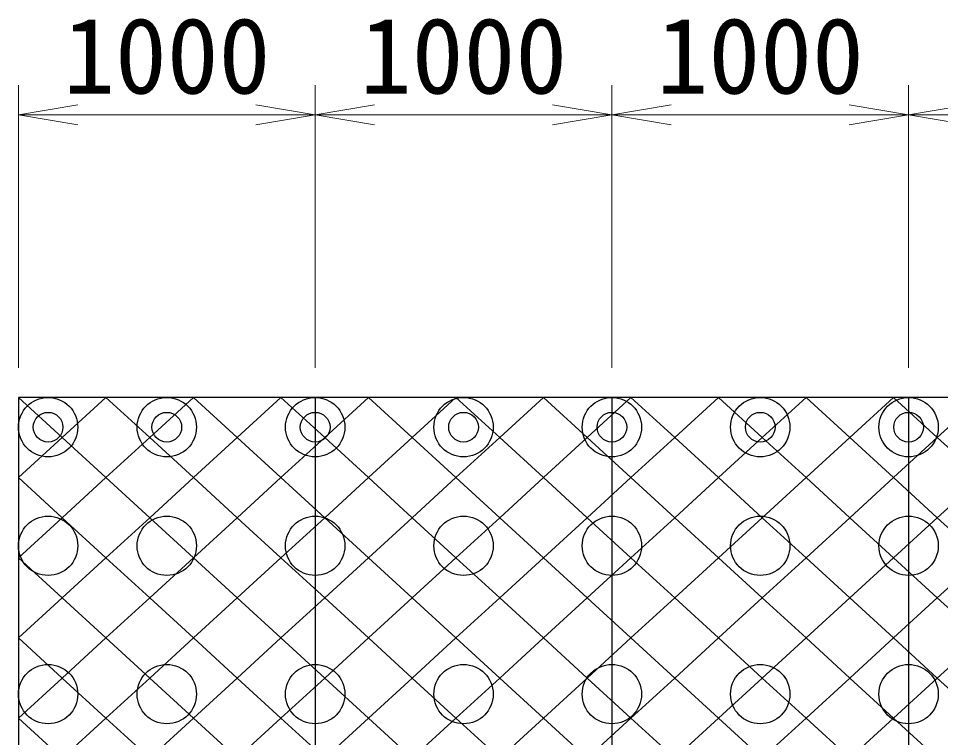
# Model space of a CAD drawing. Units: millimetres, scale not verified. Extents: x 690 to 40690, y 684 to 28809.
# Drawn here: x 26159 to 29266, y 18520 to 20944 of the extents above; entities that cross this region are included whole.
import ezdxf
from ezdxf.enums import TextEntityAlignment as Align

# ---------------------------------------------------------------- set-up
doc = ezdxf.new("R2010")
doc.units = ezdxf.units.MM
doc.header["$LTSCALE"] = 100
doc.layers.add('C-STR', color=7, linetype='Continuous', lineweight=25)
doc.layers.add('C-STR-DIM', color=1, linetype='Continuous', lineweight=13)
doc.styles.add('ＭＳ ゴシック', font='')
doc.styles.get('ＭＳ ゴシック').set_extended_font_data('MS Gothic')

msp = doc.modelspace()

# ---------------------------------------------------------------- linework, layer by layer
at = {"layer": 'C-STR', "color": 1}
for p, q in [((26158.6, 19666.3), (26306.1, 19531.2)), ((26306.1, 19531.2), (26453.6, 19666.3)), ((26453.6, 19666.3), (26601, 19531.2)), ((26601, 19531.2), (26748.5, 19666.3)), ((26748.5, 19666.3), (26895.9, 19531.2)), ((26895.9, 19531.2), (27043.4, 19666.3)), ((27043.4, 19666.3), (27190.8, 19531.2)), ((27190.8, 19531.2), (27338.3, 19666.3)), ((27338.3, 19666.3), (27485.7, 19531.2)), ((27485.7, 19531.2), (27633.2, 19666.3)), ((27633.2, 19666.3), (27780.7, 19531.2)), ((27780.7, 19531.2), (27928.1, 19666.3)), ((27928.1, 19666.3), (28075.6, 19531.2)), ((28075.6, 19531.2), (28223, 19666.3)), ((28223, 19666.3), (28370.5, 19531.2)), ((28370.5, 19531.2), (28517.9, 19666.3)), ((28517.9, 19666.3), (28665.4, 19531.2)), ((28665.4, 19531.2), (28812.8, 19666.3)), ((28812.8, 19666.3), (28960.3, 19531.2)), ((28960.3, 19531.2), (29107.8, 19666.3)), ((29107.8, 19666.3), (29255.2, 19531.2)), ((29255.2, 19531.2), (29402.7, 19666.3)), ((26158.6, 19396.1), (26306.1, 19531.2)), ((26306.1, 19531.2), (26453.6, 19396.1)), ((26453.6, 19396.1), (26601, 19531.2)), ((26601, 19531.2), (26748.5, 19396.1)), ((26748.5, 19396.1), (26895.9, 19531.2)), ((26895.9, 19531.2), (27043.4, 19396.1)), ((27043.4, 19396.1), (27190.8, 19531.2)), ((27190.8, 19531.2), (27338.3, 19396.1)), ((27338.3, 19396.1), (27485.7, 19531.2)), ((27485.7, 19531.2), (27633.2, 19396.1)), ((27633.2, 19396.1), (27780.7, 19531.2)), ((27780.7, 19531.2), (27928.1, 19396.1)), ((27928.1, 19396.1), (28075.6, 19531.2)), ((28075.6, 19531.2), (28223, 19396.1)), ((28223, 19396.1), (28370.5, 19531.2)), ((28370.5, 19531.2), (28517.9, 19396.1)), ((28517.9, 19396.1), (28665.4, 19531.2)), ((28665.4, 19531.2), (28812.8, 19396.1)), ((28812.8, 19396.1), (28960.3, 19531.2)), ((28960.3, 19531.2), (29107.8, 19396.1)), ((29107.8, 19396.1), (29255.2, 19531.2)), ((29255.2, 19531.2), (29402.7, 19396.1)), ((26158.6, 19396.1), (26306.1, 19261)), ((26306.1, 19261), (26453.6, 19396.1)), ((26453.6, 19396.1), (26601, 19261)), ((26601, 19261), (26748.5, 19396.1)), ((26748.5, 19396.1), (26895.9, 19261)), ((26895.9, 19261), (27043.4, 19396.1)), ((27043.4, 19396.1), (27190.8, 19261)), ((27190.8, 19261), (27338.3, 19396.1)), ((27338.3, 19396.1), (27485.7, 19261)), ((27485.7, 19261), (27633.2, 19396.1)), ((27633.2, 19396.1), (27780.7, 19261)), ((27780.7, 19261), (27928.1, 19396.1)), ((27928.1, 19396.1), (28075.6, 19261)), ((28075.6, 19261), (28223, 19396.1)), ((28223, 19396.1), (28370.5, 19261)), ((28370.5, 19261), (28517.9, 19396.1)), ((28517.9, 19396.1), (28665.4, 19261)), ((28665.4, 19261), (28812.8, 19396.1)), ((28812.8, 19396.1), (28960.3, 19261)), ((28960.3, 19261), (29107.8, 19396.1)), ((29107.8, 19396.1), (29255.2, 19261)), ((29255.2, 19261), (29402.7, 19396.1)), ((26158.6, 19125.9), (26306.1, 19261)), ((26306.1, 19261), (26453.6, 19125.9)), ((26453.6, 19125.9), (26601, 19261)), ((26601, 19261), (26748.5, 19125.9)), ((26748.5, 19125.9), (26895.9, 19261)), ((26895.9, 19261), (27043.4, 19125.9)), ((27043.4, 19125.9), (27190.8, 19261)), ((27190.8, 19261), (27338.3, 19125.9)), ((27338.3, 19125.9), (27485.7, 19261)), ((27485.7, 19261), (27633.2, 19125.9)), ((27633.2, 19125.9), (27780.7, 19261)), ((27780.7, 19261), (27928.1, 19125.9)), ((27928.1, 19125.9), (28075.6, 19261)), ((28075.6, 19261), (28223, 19125.9)), ((28223, 19125.9), (28370.5, 19261)), ((28370.5, 19261), (28517.9, 19125.9)), ((28517.9, 19125.9), (28665.4, 19261)), ((28665.4, 19261), (28812.8, 19125.9)), ((28812.8, 19125.9), (28960.3, 19261)), ((28960.3, 19261), (29107.8, 19125.9)), ((29107.8, 19125.9), (29255.2, 19261)), ((29255.2, 19261), (29402.7, 19125.9)), ((26158.6, 19125.9), (26306.1, 18990.7)), ((26306.1, 18990.7), (26453.6, 19125.9)), ((26453.6, 19125.9), (26601, 18990.7)), ((26601, 18990.7), (26748.5, 19125.9)), ((26748.5, 19125.9), (26895.9, 18990.7)), ((26895.9, 18990.7), (27043.4, 19125.9)), ((27043.4, 19125.9), (27190.8, 18990.7)), ((27190.8, 18990.7), (27338.3, 19125.9)), ((27338.3, 19125.9), (27485.7, 18990.7)), ((27485.7, 18990.7), (27633.2, 19125.9)), ((27633.2, 19125.9), (27780.7, 18990.7)), ((27780.7, 18990.7), (27928.1, 19125.9)), ((27928.1, 19125.9), (28075.6, 18990.7)), ((28075.6, 18990.7), (28223, 19125.9)), ((28223, 19125.9), (28370.5, 18990.7)), ((28370.5, 18990.7), (28517.9, 19125.9)), ((28517.9, 19125.9), (28665.4, 18990.7)), ((28665.4, 18990.7), (28812.8, 19125.9)), ((28812.8, 19125.9), (28960.3, 18990.7)), ((28960.3, 18990.7), (29107.8, 19125.9)), ((29107.8, 19125.9), (29255.2, 18990.7)), ((29255.2, 18990.7), (29402.7, 19125.9)), ((26158.6, 18855.6), (26306.1, 18990.7)), ((26306.1, 18990.7), (26453.6, 18855.6)), ((26453.6, 18855.6), (26601, 18990.7)), ((26601, 18990.7), (26748.5, 18855.6)), ((26748.5, 18855.6), (26895.9, 18990.7)), ((26895.9, 18990.7), (27043.4, 18855.6)), ((27043.4, 18855.6), (27190.8, 18990.7)), ((27190.8, 18990.7), (27338.3, 18855.6)), ((27338.3, 18855.6), (27485.7, 18990.7)), ((27485.7, 18990.7), (27633.2, 18855.6)), ((27633.2, 18855.6), (27780.7, 18990.7)), ((27780.7, 18990.7), (27928.1, 18855.6)), ((27928.1, 18855.6), (28075.6, 18990.7)), ((28075.6, 18990.7), (28223, 18855.6)), ((28223, 18855.6), (28370.5, 18990.7)), ((28370.5, 18990.7), (28517.9, 18855.6)), ((28517.9, 18855.6), (28665.4, 18990.7)), ((28665.4, 18990.7), (28812.8, 18855.6)), ((28812.8, 18855.6), (28960.3, 18990.7)), ((28960.3, 18990.7), (29107.8, 18855.6)), ((29107.8, 18855.6), (29255.2, 18990.7)), ((29255.2, 18990.7), (29402.7, 18855.6)), ((26158.6, 18855.6), (26306.1, 18720.5)), ((26306.1, 18720.5), (26453.6, 18855.6)), ((26453.6, 18855.6), (26601, 18720.5)), ((26601, 18720.5), (26748.5, 18855.6)), ((26748.5, 18855.6), (26895.9, 18720.5)), ((26895.9, 18720.5), (27043.4, 18855.6)), ((27043.4, 18855.6), (27190.8, 18720.5)), ((27190.8, 18720.5), (27338.3, 18855.6)), ((27338.3, 18855.6), (27485.7, 18720.5)), ((27485.7, 18720.5), (27633.2, 18855.6)), ((27633.2, 18855.6), (27780.7, 18720.5)), ((27780.7, 18720.5), (27928.1, 18855.6)), ((27928.1, 18855.6), (28075.6, 18720.5)), ((28075.6, 18720.5), (28223, 18855.6)), ((28223, 18855.6), (28370.5, 18720.5)), ((28370.5, 18720.5), (28517.9, 18855.6)), ((28517.9, 18855.6), (28665.4, 18720.5)), ((28665.4, 18720.5), (28812.8, 18855.6)), ((28812.8, 18855.6), (28960.3, 18720.5)), ((28960.3, 18720.5), (29107.8, 18855.6)), ((29107.8, 18855.6), (29255.2, 18720.5)), ((29255.2, 18720.5), (29402.7, 18855.6)), ((26158.6, 18585.4), (26306.1, 18720.5)), ((26306.1, 18720.5), (26453.6, 18585.4)), ((26453.6, 18585.4), (26601, 18720.5)), ((26601, 18720.5), (26748.5, 18585.4)), ((26748.5, 18585.4), (26895.9, 18720.5)), ((26895.9, 18720.5), (27043.4, 18585.4)), ((27043.4, 18585.4), (27190.8, 18720.5)), ((27190.8, 18720.5), (27338.3, 18585.4)), ((27338.3, 18585.4), (27485.7, 18720.5)), ((27485.7, 18720.5), (27633.2, 18585.4)), ((27633.2, 18585.4), (27780.7, 18720.5)), ((27780.7, 18720.5), (27928.1, 18585.4)), ((27928.1, 18585.4), (28075.6, 18720.5)), ((28075.6, 18720.5), (28223, 18585.4)), ((28223, 18585.4), (28370.5, 18720.5)), ((28370.5, 18720.5), (28517.9, 18585.4)), ((28517.9, 18585.4), (28665.4, 18720.5)), ((28665.4, 18720.5), (28812.8, 18585.4)), ((28812.8, 18585.4), (28960.3, 18720.5)), ((28960.3, 18720.5), (29107.8, 18585.4)), ((29107.8, 18585.4), (29255.2, 18720.5)), ((29255.2, 18720.5), (29402.7, 18585.4)), ((26158.6, 18585.4), (26306.1, 18450.3)), ((26306.1, 18450.3), (26453.6, 18585.4)), ((26453.6, 18585.4), (26601, 18450.3)), ((26601, 18450.3), (26748.5, 18585.4)), ((26748.5, 18585.4), (26895.9, 18450.3)), ((26895.9, 18450.3), (27043.4, 18585.4)), ((27043.4, 18585.4), (27190.8, 18450.3)), ((27190.8, 18450.3), (27338.3, 18585.4)), ((27338.3, 18585.4), (27485.7, 18450.3)), ((27485.7, 18450.3), (27633.2, 18585.4)), ((27633.2, 18585.4), (27780.7, 18450.3)), ((27780.7, 18450.3), (27928.1, 18585.4)), ((27928.1, 18585.4), (28075.6, 18450.3)), ((28075.6, 18450.3), (28223, 18585.4)), ((28223, 18585.4), (28370.5, 18450.3)), ((28370.5, 18450.3), (28517.9, 18585.4)), ((28517.9, 18585.4), (28665.4, 18450.3)), ((28665.4, 18450.3), (28812.8, 18585.4)), ((28812.8, 18585.4), (28960.3, 18450.3)), ((28960.3, 18450.3), (29107.8, 18585.4)), ((29107.8, 18585.4), (29255.2, 18450.3))]:
    msp.add_line(p, q, dxfattribs=at)
at = {"layer": 'C-STR'}
for p, q in [((36158.6, 19666.3), (26158.6, 19666.3)), ((26158.6, 19666.3), (26158.6, 9666.3)), ((27158.6, 19666.3), (27158.6, 9666.3)), ((28158.6, 19666.3), (28158.6, 9666.3)), ((29158.6, 19666.3), (29158.6, 9666.3))]:
    msp.add_line(p, q, dxfattribs=at)
for centre, radius in [((26258.6, 19566.3), 100), ((26658.6, 19566.3), 100), ((27158.6, 19566.3), 100), ((27658.6, 19566.3), 100), ((28158.6, 19566.3), 100), ((28658.6, 19566.3), 100), ((29158.6, 19566.3), 100), ((26258.6, 19566.3), 50), ((26658.6, 19566.3), 50), ((27158.6, 19566.3), 50), ((27658.6, 19566.3), 50), ((28158.6, 19566.3), 50), ((28658.6, 19566.3), 50), ((29158.6, 19566.3), 50), ((26258.6, 19166.3), 100), ((26658.6, 19166.3), 100), ((27158.6, 19166.3), 100), ((27658.6, 19166.3), 100), ((28158.6, 19166.3), 100), ((28658.6, 19166.3), 100), ((29158.6, 19166.3), 100), ((26258.6, 18666.3), 100), ((26658.6, 18666.3), 100), ((27158.6, 18666.3), 100), ((27658.6, 18666.3), 100), ((28158.6, 18666.3), 100), ((28658.6, 18666.3), 100), ((29158.6, 18666.3), 100)]:
    msp.add_circle(centre, radius, dxfattribs=at)
at = {"layer": 'C-STR-DIM'}
for p, q in [((26158.6, 19766.3), (26158.6, 20719.1)), ((27158.6, 19766.3), (27158.6, 20719.1)), ((27158.6, 19766.3), (27158.6, 20719.1)), ((28158.6, 19766.3), (28158.6, 20719.1)), ((28158.6, 19766.3), (28158.6, 20719.1)), ((29158.6, 19766.3), (29158.6, 20719.1)), ((29158.6, 19766.3), (29158.6, 20719.1)), ((26158.6, 20619.1), (27158.6, 20619.1)), ((27158.6, 20619.1), (28158.6, 20619.1)), ((28158.6, 20619.1), (29158.6, 20619.1)), ((29158.6, 20619.1), (30158.6, 20619.1))]:
    msp.add_line(p, q, dxfattribs=at)
for points in [[(26358.6, 20652.5), (26158.6, 20619.1), (26358.6, 20585.8)], [(26958.6, 20585.8), (27158.6, 20619.1), (26958.6, 20652.5)], [(27358.6, 20652.5), (27158.6, 20619.1), (27358.6, 20585.8)], [(27958.6, 20585.8), (28158.6, 20619.1), (27958.6, 20652.5)], [(28358.6, 20652.5), (28158.6, 20619.1), (28358.6, 20585.8)], [(28958.6, 20585.8), (29158.6, 20619.1), (28958.6, 20652.5)], [(29358.6, 20652.5), (29158.6, 20619.1), (29358.6, 20585.8)]]:
    msp.add_lwpolyline(points, dxfattribs=at)

# ---------------------------------------------------------------- texts
at = {"layer": 'C-STR-DIM', "color": 7, "style": 'ＭＳ ゴシック'}
for p in [(26658.6, 20819.1), (27658.6, 20819.1), (28658.6, 20819.1)]:
    msp.add_text('1000', height=256.6, dxfattribs=at).set_placement(p, align=Align.MIDDLE_CENTER)

doc.saveas('drawing.dxf')
